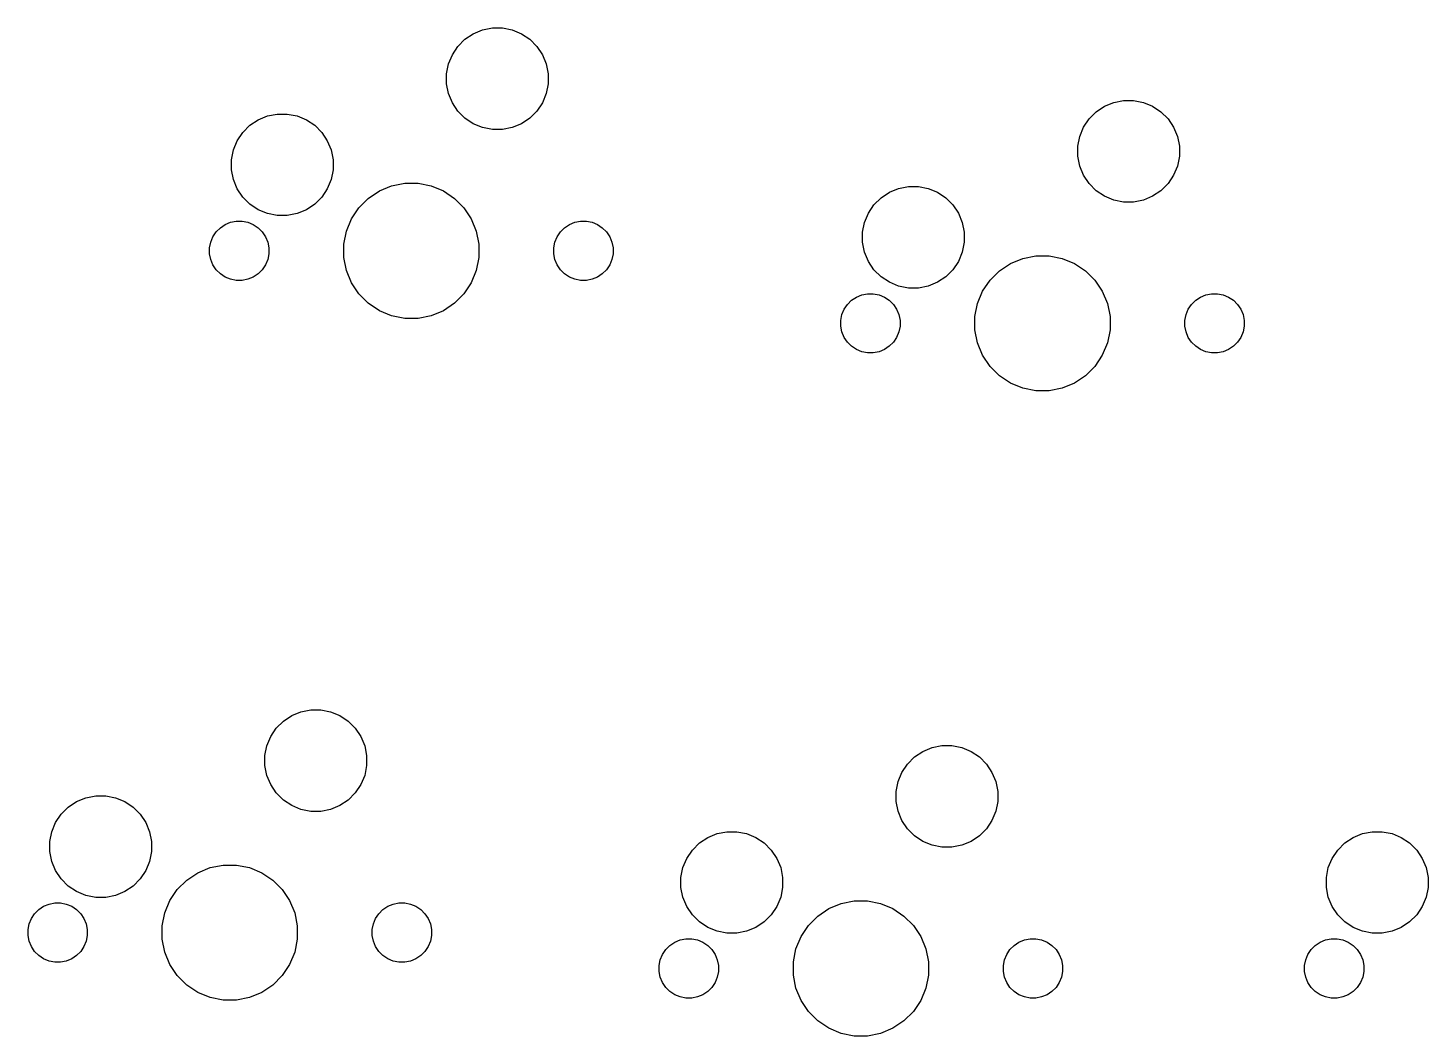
# Model space of a CAD drawing. Extents: x 25 to 359, y 20 to 134.
# Drawn here: x 272.68 to 314.01, y 96.4 to 126.17 of the extents above; entities that cross this region are included whole.
import ezdxf

# ---------------------------------------------------------------- set-up
doc = ezdxf.new("R2010")
doc.units = 0
doc.layers.add('BLACK', color=7, linetype='CONTINUOUS')

msp = doc.modelspace()

# ---------------------------------------------------------------- linework, layer by layer
at = {"layer": 'BLACK', "linetype": 'CONTINUOUS'}
for p, q in [((285.826, 125.997), (286.099, 126.11)), ((286.099, 126.11), (286.389, 126.167)), ((286.389, 126.167), (286.684, 126.167)), ((286.684, 126.167), (286.974, 126.11)), ((286.974, 126.11), (287.247, 125.997)), ((285.371, 125.624), (285.58, 125.833)), ((285.58, 125.833), (285.826, 125.997)), ((287.247, 125.997), (287.493, 125.833)), ((287.493, 125.833), (287.702, 125.624)), ((285.094, 125.105), (285.207, 125.378)), ((285.207, 125.378), (285.371, 125.624)), ((287.702, 125.624), (287.866, 125.378)), ((287.866, 125.378), (287.979, 125.105)), ((285.036, 124.815), (285.094, 125.105)), ((285.036, 124.52), (285.036, 124.815)), ((287.979, 125.105), (288.036, 124.815)), ((288.036, 124.815), (288.036, 124.52)), ((285.094, 124.23), (285.036, 124.52)), ((288.036, 124.52), (287.979, 124.23)), ((285.207, 123.957), (285.094, 124.23)), ((287.979, 124.23), (287.866, 123.957)), ((304.729, 123.97), (305.019, 124.027)), ((305.019, 124.027), (305.314, 124.027)), ((305.314, 124.027), (305.604, 123.97)), ((279.476, 123.457), (279.749, 123.57)), ((279.749, 123.57), (280.039, 123.627)), ((280.039, 123.627), (280.334, 123.627)), ((280.334, 123.627), (280.624, 123.57)), ((280.624, 123.57), (280.897, 123.457)), ((285.371, 123.711), (285.207, 123.957)), ((285.58, 123.502), (285.371, 123.711)), ((287.702, 123.711), (287.493, 123.502)), ((287.866, 123.957), (287.702, 123.711)), ((304.001, 123.484), (304.21, 123.693)), ((304.21, 123.693), (304.456, 123.857)), ((304.456, 123.857), (304.729, 123.97)), ((305.604, 123.97), (305.877, 123.857)), ((305.877, 123.857), (306.123, 123.693)), ((306.123, 123.693), (306.332, 123.484)), ((279.021, 123.084), (279.23, 123.293)), ((279.23, 123.293), (279.476, 123.457)), ((280.897, 123.457), (281.143, 123.293)), ((281.143, 123.293), (281.352, 123.084)), ((285.826, 123.338), (285.58, 123.502)), ((286.099, 123.225), (285.826, 123.338)), ((286.389, 123.167), (286.099, 123.225)), ((286.684, 123.167), (286.389, 123.167)), ((286.974, 123.225), (286.684, 123.167)), ((287.247, 123.338), (286.974, 123.225)), ((287.493, 123.502), (287.247, 123.338)), ((303.724, 122.965), (303.837, 123.238)), ((303.837, 123.238), (304.001, 123.484)), ((306.332, 123.484), (306.496, 123.238)), ((306.496, 123.238), (306.609, 122.965)), ((278.744, 122.565), (278.857, 122.838)), ((278.857, 122.838), (279.021, 123.084)), ((281.352, 123.084), (281.516, 122.838)), ((281.516, 122.838), (281.629, 122.565)), ((303.666, 122.675), (303.724, 122.965)), ((306.609, 122.965), (306.666, 122.675)), ((278.686, 122.275), (278.744, 122.565)), ((281.629, 122.565), (281.686, 122.275)), ((303.666, 122.38), (303.666, 122.675)), ((303.724, 122.09), (303.666, 122.38)), ((306.666, 122.38), (306.609, 122.09)), ((306.666, 122.675), (306.666, 122.38)), ((278.686, 121.98), (278.686, 122.275)), ((278.744, 121.69), (278.686, 121.98)), ((281.686, 121.98), (281.629, 121.69)), ((281.686, 122.275), (281.686, 121.98)), ((303.837, 121.817), (303.724, 122.09)), ((306.609, 122.09), (306.496, 121.817)), ((278.857, 121.417), (278.744, 121.69)), ((281.629, 121.69), (281.516, 121.417)), ((283.052, 121.354), (283.415, 121.505)), ((283.415, 121.505), (283.8, 121.581)), ((283.8, 121.581), (284.193, 121.581)), ((284.193, 121.581), (284.578, 121.505)), ((284.578, 121.505), (284.941, 121.354)), ((304.001, 121.571), (303.837, 121.817)), ((304.21, 121.362), (304.001, 121.571)), ((306.332, 121.571), (306.123, 121.362)), ((306.496, 121.817), (306.332, 121.571)), ((279.021, 121.171), (278.857, 121.417)), ((279.23, 120.962), (279.021, 121.171)), ((281.352, 121.171), (281.143, 120.962)), ((281.516, 121.417), (281.352, 121.171)), ((282.448, 120.858), (282.725, 121.136)), ((282.725, 121.136), (283.052, 121.354)), ((284.941, 121.354), (285.268, 121.136)), ((285.268, 121.136), (285.545, 120.858)), ((297.651, 120.944), (297.86, 121.153)), ((297.86, 121.153), (298.106, 121.317)), ((298.106, 121.317), (298.379, 121.43)), ((298.379, 121.43), (298.669, 121.487)), ((298.669, 121.487), (298.964, 121.487)), ((298.964, 121.487), (299.254, 121.43)), ((299.254, 121.43), (299.527, 121.317)), ((299.527, 121.317), (299.773, 121.153)), ((299.773, 121.153), (299.982, 120.944)), ((304.456, 121.198), (304.21, 121.362)), ((304.729, 121.085), (304.456, 121.198)), ((305.019, 121.027), (304.729, 121.085)), ((305.604, 121.085), (305.314, 121.027)), ((305.877, 121.198), (305.604, 121.085)), ((306.123, 121.362), (305.877, 121.198)), ((279.476, 120.798), (279.23, 120.962)), ((279.749, 120.685), (279.476, 120.798)), ((280.039, 120.627), (279.749, 120.685)), ((280.624, 120.685), (280.334, 120.627)), ((280.897, 120.798), (280.624, 120.685)), ((281.143, 120.962), (280.897, 120.798)), ((282.23, 120.532), (282.448, 120.858)), ((285.545, 120.858), (285.763, 120.532)), ((297.374, 120.425), (297.487, 120.698)), ((297.487, 120.698), (297.651, 120.944)), ((299.982, 120.944), (300.146, 120.698)), ((300.146, 120.698), (300.259, 120.425)), ((305.314, 121.027), (305.019, 121.027)), ((278.237, 120.145), (278.359, 120.267)), ((278.359, 120.267), (278.502, 120.363)), ((278.502, 120.363), (278.661, 120.429)), ((278.661, 120.429), (278.83, 120.462)), ((278.83, 120.462), (279.003, 120.462)), ((279.003, 120.462), (279.172, 120.429)), ((279.172, 120.429), (279.331, 120.363)), ((279.331, 120.363), (279.474, 120.267)), ((279.474, 120.267), (279.596, 120.145)), ((280.334, 120.627), (280.039, 120.627)), ((282.079, 120.169), (282.23, 120.532)), ((285.763, 120.532), (285.914, 120.169)), ((288.397, 120.145), (288.519, 120.267)), ((288.519, 120.267), (288.662, 120.363)), ((288.662, 120.363), (288.821, 120.429)), ((288.821, 120.429), (288.99, 120.462)), ((288.99, 120.462), (289.163, 120.462)), ((289.163, 120.462), (289.332, 120.429)), ((289.332, 120.429), (289.491, 120.363)), ((289.491, 120.363), (289.634, 120.267)), ((289.634, 120.267), (289.756, 120.145)), ((297.316, 120.135), (297.374, 120.425)), ((300.259, 120.425), (300.316, 120.135)), ((278.041, 119.674), (278.075, 119.843)), ((278.075, 119.843), (278.141, 120.002)), ((278.141, 120.002), (278.237, 120.145)), ((279.596, 120.145), (279.692, 120.002)), ((279.692, 120.002), (279.758, 119.843)), ((279.758, 119.843), (279.791, 119.674)), ((282.003, 119.784), (282.079, 120.169)), ((285.914, 120.169), (285.99, 119.784)), ((288.201, 119.674), (288.235, 119.843)), ((288.235, 119.843), (288.301, 120.002)), ((288.301, 120.002), (288.397, 120.145)), ((289.756, 120.145), (289.852, 120.002)), ((289.852, 120.002), (289.918, 119.843)), ((289.918, 119.843), (289.951, 119.674)), ((297.316, 119.84), (297.316, 120.135)), ((300.316, 120.135), (300.316, 119.84)), ((278.041, 119.501), (278.041, 119.674)), ((278.075, 119.332), (278.041, 119.501)), ((279.791, 119.501), (279.758, 119.332)), ((279.791, 119.674), (279.791, 119.501)), ((282.003, 119.391), (282.003, 119.784)), ((285.99, 119.784), (285.99, 119.391)), ((288.201, 119.501), (288.201, 119.674)), ((288.235, 119.332), (288.201, 119.501)), ((289.951, 119.501), (289.918, 119.332)), ((289.951, 119.674), (289.951, 119.501)), ((297.374, 119.55), (297.316, 119.84)), ((297.487, 119.277), (297.374, 119.55)), ((300.259, 119.55), (300.146, 119.277)), ((300.316, 119.84), (300.259, 119.55)), ((302.045, 119.365), (302.43, 119.441)), ((302.43, 119.441), (302.823, 119.441)), ((302.823, 119.441), (303.208, 119.365)), ((278.141, 119.173), (278.075, 119.332)), ((278.237, 119.03), (278.141, 119.173)), ((278.359, 118.908), (278.237, 119.03)), ((279.596, 119.03), (279.474, 118.908)), ((279.692, 119.173), (279.596, 119.03)), ((279.758, 119.332), (279.692, 119.173)), ((282.079, 119.006), (282.003, 119.391)), ((285.99, 119.391), (285.914, 119.006)), ((288.301, 119.173), (288.235, 119.332)), ((288.397, 119.03), (288.301, 119.173)), ((288.519, 118.908), (288.397, 119.03)), ((289.756, 119.03), (289.634, 118.908)), ((289.852, 119.173), (289.756, 119.03)), ((289.918, 119.332), (289.852, 119.173)), ((297.651, 119.031), (297.487, 119.277)), ((297.86, 118.822), (297.651, 119.031)), ((299.982, 119.031), (299.773, 118.822)), ((300.146, 119.277), (299.982, 119.031)), ((301.355, 118.996), (301.682, 119.214)), ((301.682, 119.214), (302.045, 119.365)), ((303.208, 119.365), (303.571, 119.214)), ((303.571, 119.214), (303.898, 118.996)), ((278.502, 118.812), (278.359, 118.908)), ((278.661, 118.746), (278.502, 118.812)), ((278.83, 118.712), (278.661, 118.746)), ((279.003, 118.712), (278.83, 118.712)), ((279.172, 118.746), (279.003, 118.712)), ((279.331, 118.812), (279.172, 118.746)), ((279.474, 118.908), (279.331, 118.812)), ((282.23, 118.643), (282.079, 119.006)), ((282.448, 118.316), (282.23, 118.643)), ((285.763, 118.643), (285.545, 118.316)), ((285.914, 119.006), (285.763, 118.643)), ((288.662, 118.812), (288.519, 118.908)), ((288.821, 118.746), (288.662, 118.812)), ((288.99, 118.712), (288.821, 118.746)), ((289.163, 118.712), (288.99, 118.712)), ((289.332, 118.746), (289.163, 118.712)), ((289.491, 118.812), (289.332, 118.746)), ((289.634, 118.908), (289.491, 118.812)), ((298.106, 118.658), (297.86, 118.822)), ((298.379, 118.545), (298.106, 118.658)), ((299.527, 118.658), (299.254, 118.545)), ((299.773, 118.822), (299.527, 118.658)), ((300.86, 118.392), (301.078, 118.718)), ((301.078, 118.718), (301.355, 118.996)), ((303.898, 118.996), (304.175, 118.718)), ((304.175, 118.718), (304.393, 118.392)), ((282.725, 118.039), (282.448, 118.316)), ((285.545, 118.316), (285.268, 118.039)), ((296.989, 118.127), (297.132, 118.223)), ((297.132, 118.223), (297.291, 118.289)), ((297.291, 118.289), (297.46, 118.322)), ((297.46, 118.322), (297.633, 118.322)), ((297.633, 118.322), (297.802, 118.289)), ((297.802, 118.289), (297.961, 118.223)), ((297.961, 118.223), (298.104, 118.127)), ((298.669, 118.487), (298.379, 118.545)), ((298.964, 118.487), (298.669, 118.487)), ((299.254, 118.545), (298.964, 118.487)), ((300.709, 118.029), (300.86, 118.392)), ((304.393, 118.392), (304.544, 118.029)), ((307.149, 118.127), (307.292, 118.223)), ((307.292, 118.223), (307.451, 118.289)), ((307.451, 118.289), (307.62, 118.322)), ((307.62, 118.322), (307.793, 118.322)), ((307.793, 118.322), (307.962, 118.289)), ((307.962, 118.289), (308.121, 118.223)), ((308.121, 118.223), (308.264, 118.127)), ((283.052, 117.82), (282.725, 118.039)), ((283.415, 117.67), (283.052, 117.82)), ((284.941, 117.82), (284.578, 117.67)), ((285.268, 118.039), (284.941, 117.82)), ((296.705, 117.703), (296.771, 117.862)), ((296.771, 117.862), (296.867, 118.005)), ((296.867, 118.005), (296.989, 118.127)), ((298.104, 118.127), (298.226, 118.005)), ((298.226, 118.005), (298.322, 117.862)), ((298.322, 117.862), (298.388, 117.703)), ((300.633, 117.644), (300.709, 118.029)), ((304.544, 118.029), (304.62, 117.644)), ((306.865, 117.703), (306.931, 117.862)), ((306.931, 117.862), (307.027, 118.005)), ((307.027, 118.005), (307.149, 118.127)), ((308.264, 118.127), (308.386, 118.005)), ((308.386, 118.005), (308.482, 117.862)), ((308.482, 117.862), (308.548, 117.703)), ((283.8, 117.594), (283.415, 117.67)), ((284.193, 117.594), (283.8, 117.594)), ((284.578, 117.67), (284.193, 117.594)), ((296.671, 117.534), (296.705, 117.703)), ((296.671, 117.361), (296.671, 117.534)), ((298.388, 117.703), (298.421, 117.534)), ((298.421, 117.534), (298.421, 117.361)), ((300.633, 117.251), (300.633, 117.644)), ((304.62, 117.644), (304.62, 117.251)), ((306.831, 117.534), (306.865, 117.703)), ((306.831, 117.361), (306.831, 117.534)), ((308.548, 117.703), (308.581, 117.534)), ((308.581, 117.534), (308.581, 117.361)), ((296.705, 117.192), (296.671, 117.361)), ((296.771, 117.033), (296.705, 117.192)), ((296.867, 116.89), (296.771, 117.033)), ((298.322, 117.033), (298.226, 116.89)), ((298.388, 117.192), (298.322, 117.033)), ((298.421, 117.361), (298.388, 117.192)), ((300.709, 116.866), (300.633, 117.251)), ((304.62, 117.251), (304.544, 116.866)), ((306.865, 117.192), (306.831, 117.361)), ((306.931, 117.033), (306.865, 117.192)), ((307.027, 116.89), (306.931, 117.033)), ((308.482, 117.033), (308.386, 116.89)), ((308.548, 117.192), (308.482, 117.033)), ((308.581, 117.361), (308.548, 117.192)), ((296.989, 116.768), (296.867, 116.89)), ((297.132, 116.672), (296.989, 116.768)), ((297.291, 116.606), (297.132, 116.672)), ((297.46, 116.572), (297.291, 116.606)), ((297.633, 116.572), (297.46, 116.572)), ((297.802, 116.606), (297.633, 116.572)), ((297.961, 116.672), (297.802, 116.606)), ((298.104, 116.768), (297.961, 116.672)), ((298.226, 116.89), (298.104, 116.768)), ((300.86, 116.503), (300.709, 116.866)), ((304.544, 116.866), (304.393, 116.503)), ((307.149, 116.768), (307.027, 116.89)), ((307.292, 116.672), (307.149, 116.768)), ((307.451, 116.606), (307.292, 116.672)), ((307.62, 116.572), (307.451, 116.606)), ((307.793, 116.572), (307.62, 116.572)), ((307.962, 116.606), (307.793, 116.572)), ((308.121, 116.672), (307.962, 116.606)), ((308.264, 116.768), (308.121, 116.672)), ((308.386, 116.89), (308.264, 116.768)), ((301.078, 116.176), (300.86, 116.503)), ((301.355, 115.899), (301.078, 116.176)), ((304.175, 116.176), (303.898, 115.899)), ((304.393, 116.503), (304.175, 116.176)), ((301.682, 115.68), (301.355, 115.899)), ((303.898, 115.899), (303.571, 115.68)), ((302.045, 115.53), (301.682, 115.68)), ((302.43, 115.453), (302.045, 115.53)), ((302.823, 115.453), (302.43, 115.453)), ((303.208, 115.53), (302.823, 115.453)), ((303.571, 115.68), (303.208, 115.53)), ((280.22, 105.703), (280.466, 105.867)), ((280.466, 105.867), (280.739, 105.98)), ((280.739, 105.98), (281.029, 106.037)), ((281.029, 106.037), (281.324, 106.037)), ((281.324, 106.037), (281.614, 105.98)), ((281.614, 105.98), (281.887, 105.867)), ((281.887, 105.867), (282.133, 105.703)), ((279.847, 105.248), (280.011, 105.494)), ((280.011, 105.494), (280.22, 105.703)), ((282.133, 105.703), (282.342, 105.494)), ((282.342, 105.494), (282.506, 105.248)), ((279.676, 104.685), (279.734, 104.975)), ((279.734, 104.975), (279.847, 105.248)), ((282.506, 105.248), (282.619, 104.975)), ((282.619, 104.975), (282.676, 104.685)), ((299.369, 104.92), (299.659, 104.977)), ((299.659, 104.977), (299.954, 104.977)), ((299.954, 104.977), (300.244, 104.92)), ((279.676, 104.39), (279.676, 104.685)), ((282.676, 104.685), (282.676, 104.39)), ((298.641, 104.434), (298.85, 104.643)), ((298.85, 104.643), (299.096, 104.807)), ((299.096, 104.807), (299.369, 104.92)), ((300.244, 104.92), (300.517, 104.807)), ((300.517, 104.807), (300.763, 104.643)), ((300.763, 104.643), (300.972, 104.434)), ((279.734, 104.1), (279.676, 104.39)), ((282.676, 104.39), (282.619, 104.1)), ((298.364, 103.915), (298.477, 104.188)), ((298.477, 104.188), (298.641, 104.434)), ((300.972, 104.434), (301.136, 104.188)), ((301.136, 104.188), (301.249, 103.915)), ((279.847, 103.827), (279.734, 104.1)), ((280.011, 103.581), (279.847, 103.827)), ((282.506, 103.827), (282.342, 103.581)), ((282.619, 104.1), (282.506, 103.827)), ((298.306, 103.625), (298.364, 103.915)), ((301.249, 103.915), (301.306, 103.625)), ((273.87, 103.163), (274.116, 103.327)), ((274.116, 103.327), (274.389, 103.44)), ((274.389, 103.44), (274.679, 103.497)), ((274.679, 103.497), (274.974, 103.497)), ((274.974, 103.497), (275.264, 103.44)), ((275.264, 103.44), (275.537, 103.327)), ((275.537, 103.327), (275.783, 103.163)), ((280.22, 103.372), (280.011, 103.581)), ((280.466, 103.208), (280.22, 103.372)), ((282.133, 103.372), (281.887, 103.208)), ((282.342, 103.581), (282.133, 103.372)), ((298.306, 103.33), (298.306, 103.625)), ((298.364, 103.04), (298.306, 103.33)), ((301.306, 103.33), (301.249, 103.04)), ((301.306, 103.625), (301.306, 103.33)), ((273.497, 102.708), (273.661, 102.954)), ((273.661, 102.954), (273.87, 103.163)), ((275.783, 103.163), (275.992, 102.954)), ((275.992, 102.954), (276.156, 102.708)), ((280.739, 103.095), (280.466, 103.208)), ((281.029, 103.037), (280.739, 103.095)), ((281.324, 103.037), (281.029, 103.037)), ((281.614, 103.095), (281.324, 103.037)), ((281.887, 103.208), (281.614, 103.095)), ((298.477, 102.767), (298.364, 103.04)), ((301.249, 103.04), (301.136, 102.767)), ((273.384, 102.435), (273.497, 102.708)), ((276.156, 102.708), (276.269, 102.435)), ((298.641, 102.521), (298.477, 102.767)), ((298.85, 102.312), (298.641, 102.521)), ((300.972, 102.521), (300.763, 102.312)), ((301.136, 102.767), (300.972, 102.521)), ((273.326, 102.145), (273.384, 102.435)), ((273.326, 101.85), (273.326, 102.145)), ((276.269, 102.435), (276.326, 102.145)), ((276.326, 102.145), (276.326, 101.85)), ((292.291, 101.894), (292.5, 102.103)), ((292.5, 102.103), (292.746, 102.267)), ((292.746, 102.267), (293.019, 102.38)), ((293.019, 102.38), (293.309, 102.437)), ((293.309, 102.437), (293.604, 102.437)), ((293.604, 102.437), (293.894, 102.38)), ((293.894, 102.38), (294.167, 102.267)), ((294.167, 102.267), (294.413, 102.103)), ((294.413, 102.103), (294.622, 101.894)), ((299.096, 102.148), (298.85, 102.312)), ((299.369, 102.035), (299.096, 102.148)), ((300.517, 102.148), (300.244, 102.035)), ((300.763, 102.312), (300.517, 102.148)), ((311.341, 101.894), (311.55, 102.103)), ((311.55, 102.103), (311.796, 102.267)), ((311.796, 102.267), (312.069, 102.38)), ((312.069, 102.38), (312.359, 102.437)), ((312.359, 102.437), (312.654, 102.437)), ((312.654, 102.437), (312.944, 102.38)), ((312.944, 102.38), (313.217, 102.267)), ((313.217, 102.267), (313.463, 102.103)), ((313.463, 102.103), (313.672, 101.894)), ((273.384, 101.56), (273.326, 101.85)), ((276.326, 101.85), (276.269, 101.56)), ((292.127, 101.648), (292.291, 101.894)), ((294.622, 101.894), (294.786, 101.648)), ((299.659, 101.977), (299.369, 102.035)), ((299.954, 101.977), (299.659, 101.977)), ((300.244, 102.035), (299.954, 101.977)), ((311.177, 101.648), (311.341, 101.894)), ((313.672, 101.894), (313.836, 101.648)), ((273.497, 101.287), (273.384, 101.56)), ((273.661, 101.041), (273.497, 101.287)), ((276.156, 101.287), (275.992, 101.041)), ((276.269, 101.56), (276.156, 101.287)), ((277.692, 101.224), (278.055, 101.375)), ((278.055, 101.375), (278.44, 101.451)), ((278.44, 101.451), (278.833, 101.451)), ((278.833, 101.451), (279.218, 101.375)), ((279.218, 101.375), (279.581, 101.224)), ((291.956, 101.085), (292.014, 101.375)), ((292.014, 101.375), (292.127, 101.648)), ((294.786, 101.648), (294.899, 101.375)), ((294.899, 101.375), (294.956, 101.085)), ((311.006, 101.085), (311.064, 101.375)), ((311.064, 101.375), (311.177, 101.648)), ((313.836, 101.648), (313.949, 101.375)), ((313.949, 101.375), (314.006, 101.085)), ((273.87, 100.832), (273.661, 101.041)), ((275.992, 101.041), (275.783, 100.832)), ((277.088, 100.728), (277.365, 101.006)), ((277.365, 101.006), (277.692, 101.224)), ((279.581, 101.224), (279.908, 101.006)), ((279.908, 101.006), (280.185, 100.728)), ((291.956, 100.79), (291.956, 101.085)), ((294.956, 101.085), (294.956, 100.79)), ((311.006, 100.79), (311.006, 101.085)), ((314.006, 101.085), (314.006, 100.79)), ((274.116, 100.668), (273.87, 100.832)), ((274.389, 100.555), (274.116, 100.668)), ((274.679, 100.497), (274.389, 100.555)), ((274.974, 100.497), (274.679, 100.497)), ((275.264, 100.555), (274.974, 100.497)), ((275.537, 100.668), (275.264, 100.555)), ((275.783, 100.832), (275.537, 100.668)), ((276.87, 100.402), (277.088, 100.728)), ((280.185, 100.728), (280.403, 100.402)), ((292.014, 100.5), (291.956, 100.79)), ((292.127, 100.227), (292.014, 100.5)), ((294.899, 100.5), (294.786, 100.227)), ((294.956, 100.79), (294.899, 100.5)), ((311.064, 100.5), (311.006, 100.79)), ((311.177, 100.227), (311.064, 100.5)), ((313.949, 100.5), (313.836, 100.227)), ((314.006, 100.79), (313.949, 100.5)), ((272.781, 99.8719), (272.877, 100.015)), ((272.877, 100.015), (272.999, 100.137)), ((272.999, 100.137), (273.142, 100.233)), ((273.142, 100.233), (273.301, 100.299)), ((273.301, 100.299), (273.47, 100.332)), ((273.47, 100.332), (273.643, 100.332)), ((273.643, 100.332), (273.812, 100.299)), ((273.812, 100.299), (273.971, 100.233)), ((273.971, 100.233), (274.114, 100.137)), ((274.114, 100.137), (274.236, 100.015)), ((274.236, 100.015), (274.332, 99.8719)), ((276.643, 99.6538), (276.719, 100.039)), ((276.719, 100.039), (276.87, 100.402)), ((280.403, 100.402), (280.554, 100.039)), ((280.554, 100.039), (280.63, 99.6538)), ((282.941, 99.8719), (283.037, 100.015)), ((283.037, 100.015), (283.159, 100.137)), ((283.159, 100.137), (283.302, 100.233)), ((283.302, 100.233), (283.461, 100.299)), ((283.461, 100.299), (283.63, 100.332)), ((283.63, 100.332), (283.803, 100.332)), ((283.803, 100.332), (283.972, 100.299)), ((283.972, 100.299), (284.131, 100.233)), ((284.131, 100.233), (284.274, 100.137)), ((284.274, 100.137), (284.396, 100.015)), ((284.396, 100.015), (284.492, 99.8719)), ((292.291, 99.9812), (292.127, 100.227)), ((294.786, 100.227), (294.622, 99.9812)), ((295.995, 99.9462), (296.322, 100.164)), ((296.322, 100.164), (296.685, 100.315)), ((296.685, 100.315), (297.07, 100.391)), ((297.07, 100.391), (297.463, 100.391)), ((297.463, 100.391), (297.848, 100.315)), ((297.848, 100.315), (298.211, 100.164)), ((298.211, 100.164), (298.538, 99.9462)), ((311.341, 99.9812), (311.177, 100.227)), ((313.836, 100.227), (313.672, 99.9812)), ((272.681, 99.5436), (272.715, 99.7126)), ((272.715, 99.7126), (272.781, 99.8719)), ((274.332, 99.8719), (274.398, 99.7126)), ((274.398, 99.7126), (274.431, 99.5436)), ((276.643, 99.261), (276.643, 99.6538)), ((280.63, 99.6538), (280.63, 99.261)), ((282.841, 99.5436), (282.875, 99.7126)), ((282.875, 99.7126), (282.941, 99.8719)), ((284.492, 99.8719), (284.558, 99.7126)), ((284.558, 99.7126), (284.591, 99.5436)), ((292.5, 99.7723), (292.291, 99.9812)), ((292.746, 99.6081), (292.5, 99.7723)), ((293.019, 99.495), (292.746, 99.6081)), ((294.167, 99.6081), (293.894, 99.495)), ((294.413, 99.7723), (294.167, 99.6081)), ((294.622, 99.9812), (294.413, 99.7723)), ((295.5, 99.3419), (295.718, 99.6684)), ((295.718, 99.6684), (295.995, 99.9462)), ((298.538, 99.9462), (298.815, 99.6684)), ((298.815, 99.6684), (299.033, 99.3419)), ((311.55, 99.7723), (311.341, 99.9812)), ((311.796, 99.6081), (311.55, 99.7723)), ((312.069, 99.495), (311.796, 99.6081)), ((313.217, 99.6081), (312.944, 99.495)), ((313.463, 99.7723), (313.217, 99.6081)), ((313.672, 99.9812), (313.463, 99.7723)), ((272.681, 99.3712), (272.681, 99.5436)), ((272.715, 99.2022), (272.681, 99.3712)), ((272.781, 99.0429), (272.715, 99.2022)), ((274.398, 99.2022), (274.332, 99.0429)), ((274.431, 99.3712), (274.398, 99.2022)), ((274.431, 99.5436), (274.431, 99.3712)), ((276.719, 98.8758), (276.643, 99.261)), ((280.63, 99.261), (280.554, 98.8758)), ((282.841, 99.3712), (282.841, 99.5436)), ((282.875, 99.2022), (282.841, 99.3712)), ((282.941, 99.0429), (282.875, 99.2022)), ((284.558, 99.2022), (284.492, 99.0429)), ((284.591, 99.3712), (284.558, 99.2022)), ((284.591, 99.5436), (284.591, 99.3712)), ((291.772, 99.1728), (291.931, 99.2388)), ((291.931, 99.2388), (292.1, 99.2724)), ((292.1, 99.2724), (292.273, 99.2724)), ((292.273, 99.2724), (292.442, 99.2388)), ((292.442, 99.2388), (292.601, 99.1728)), ((293.309, 99.4374), (293.019, 99.495)), ((293.604, 99.4374), (293.309, 99.4374)), ((293.894, 99.495), (293.604, 99.4374)), ((295.349, 98.979), (295.5, 99.3419)), ((299.033, 99.3419), (299.184, 98.979)), ((301.932, 99.1728), (302.091, 99.2388)), ((302.091, 99.2388), (302.26, 99.2724)), ((302.26, 99.2724), (302.433, 99.2724)), ((302.433, 99.2724), (302.602, 99.2388)), ((302.602, 99.2388), (302.761, 99.1728)), ((310.822, 99.1728), (310.981, 99.2388)), ((310.981, 99.2388), (311.15, 99.2724)), ((311.15, 99.2724), (311.323, 99.2724)), ((311.323, 99.2724), (311.492, 99.2388)), ((311.492, 99.2388), (311.651, 99.1728)), ((312.359, 99.4374), (312.069, 99.495)), ((312.654, 99.4374), (312.359, 99.4374)), ((312.944, 99.495), (312.654, 99.4374)), ((272.877, 98.8996), (272.781, 99.0429)), ((272.999, 98.7777), (272.877, 98.8996)), ((273.142, 98.682), (272.999, 98.7777)), ((274.114, 98.7777), (273.971, 98.682)), ((274.236, 98.8996), (274.114, 98.7777)), ((274.332, 99.0429), (274.236, 98.8996)), ((276.87, 98.5129), (276.719, 98.8758)), ((280.554, 98.8758), (280.403, 98.5129)), ((283.037, 98.8996), (282.941, 99.0429)), ((283.159, 98.7777), (283.037, 98.8996)), ((283.302, 98.682), (283.159, 98.7777)), ((284.274, 98.7777), (284.131, 98.682)), ((284.396, 98.8996), (284.274, 98.7777)), ((284.492, 99.0429), (284.396, 98.8996)), ((291.345, 98.6526), (291.411, 98.8119)), ((291.411, 98.8119), (291.507, 98.9552)), ((291.507, 98.9552), (291.629, 99.0771)), ((291.629, 99.0771), (291.772, 99.1728)), ((292.601, 99.1728), (292.744, 99.0771)), ((292.744, 99.0771), (292.866, 98.9552)), ((292.866, 98.9552), (292.962, 98.8119)), ((292.962, 98.8119), (293.028, 98.6526)), ((295.273, 98.5938), (295.349, 98.979)), ((299.184, 98.979), (299.26, 98.5938)), ((301.505, 98.6526), (301.571, 98.8119)), ((301.571, 98.8119), (301.667, 98.9552)), ((301.667, 98.9552), (301.789, 99.0771)), ((301.789, 99.0771), (301.932, 99.1728)), ((302.761, 99.1728), (302.904, 99.0771)), ((302.904, 99.0771), (303.026, 98.9552)), ((303.026, 98.9552), (303.122, 98.8119)), ((303.122, 98.8119), (303.188, 98.6526)), ((310.395, 98.6526), (310.461, 98.8119)), ((310.461, 98.8119), (310.557, 98.9552)), ((310.557, 98.9552), (310.679, 99.0771)), ((310.679, 99.0771), (310.822, 99.1728)), ((311.651, 99.1728), (311.794, 99.0771)), ((311.794, 99.0771), (311.916, 98.9552)), ((311.916, 98.9552), (312.012, 98.8119)), ((312.012, 98.8119), (312.078, 98.6526)), ((273.301, 98.616), (273.142, 98.682)), ((273.47, 98.5824), (273.301, 98.616)), ((273.643, 98.5824), (273.47, 98.5824)), ((273.812, 98.616), (273.643, 98.5824)), ((273.971, 98.682), (273.812, 98.616)), ((277.088, 98.1864), (276.87, 98.5129)), ((280.403, 98.5129), (280.185, 98.1864)), ((283.461, 98.616), (283.302, 98.682)), ((283.63, 98.5824), (283.461, 98.616)), ((283.803, 98.5824), (283.63, 98.5824)), ((283.972, 98.616), (283.803, 98.5824)), ((284.131, 98.682), (283.972, 98.616)), ((291.311, 98.4836), (291.345, 98.6526)), ((291.311, 98.3112), (291.311, 98.4836)), ((293.028, 98.6526), (293.061, 98.4836)), ((293.061, 98.4836), (293.061, 98.3112)), ((295.273, 98.201), (295.273, 98.5938)), ((299.26, 98.5938), (299.26, 98.201)), ((301.471, 98.4836), (301.505, 98.6526)), ((301.471, 98.3112), (301.471, 98.4836)), ((303.188, 98.6526), (303.221, 98.4836)), ((303.221, 98.4836), (303.221, 98.3112)), ((310.361, 98.4836), (310.395, 98.6526)), ((310.361, 98.3112), (310.361, 98.4836)), ((312.078, 98.6526), (312.111, 98.4836)), ((312.111, 98.4836), (312.111, 98.3112)), ((277.365, 97.9086), (277.088, 98.1864)), ((280.185, 98.1864), (279.908, 97.9086)), ((291.345, 98.1422), (291.311, 98.3112)), ((291.411, 97.9829), (291.345, 98.1422)), ((291.507, 97.8396), (291.411, 97.9829)), ((292.962, 97.9829), (292.866, 97.8396)), ((293.028, 98.1422), (292.962, 97.9829)), ((293.061, 98.3112), (293.028, 98.1422)), ((295.349, 97.8158), (295.273, 98.201)), ((299.26, 98.201), (299.184, 97.8158)), ((301.505, 98.1422), (301.471, 98.3112)), ((301.571, 97.9829), (301.505, 98.1422)), ((301.667, 97.8396), (301.571, 97.9829)), ((303.122, 97.9829), (303.026, 97.8396)), ((303.188, 98.1422), (303.122, 97.9829)), ((303.221, 98.3112), (303.188, 98.1422)), ((310.395, 98.1422), (310.361, 98.3112)), ((310.461, 97.9829), (310.395, 98.1422)), ((310.557, 97.8396), (310.461, 97.9829)), ((312.012, 97.9829), (311.916, 97.8396)), ((312.078, 98.1422), (312.012, 97.9829)), ((312.111, 98.3112), (312.078, 98.1422)), ((277.692, 97.6904), (277.365, 97.9086)), ((278.055, 97.5401), (277.692, 97.6904)), ((278.44, 97.4635), (278.055, 97.5401)), ((279.218, 97.5401), (278.833, 97.4635)), ((279.581, 97.6904), (279.218, 97.5401)), ((279.908, 97.9086), (279.581, 97.6904)), ((291.629, 97.7177), (291.507, 97.8396)), ((291.772, 97.622), (291.629, 97.7177)), ((291.931, 97.556), (291.772, 97.622)), ((292.1, 97.5224), (291.931, 97.556)), ((292.442, 97.556), (292.273, 97.5224)), ((292.601, 97.622), (292.442, 97.556)), ((292.744, 97.7177), (292.601, 97.622)), ((292.866, 97.8396), (292.744, 97.7177)), ((295.5, 97.4529), (295.349, 97.8158)), ((299.184, 97.8158), (299.033, 97.4529)), ((301.789, 97.7177), (301.667, 97.8396)), ((301.932, 97.622), (301.789, 97.7177)), ((302.091, 97.556), (301.932, 97.622)), ((302.26, 97.5224), (302.091, 97.556)), ((302.602, 97.556), (302.433, 97.5224)), ((302.761, 97.622), (302.602, 97.556)), ((302.904, 97.7177), (302.761, 97.622)), ((303.026, 97.8396), (302.904, 97.7177)), ((310.679, 97.7177), (310.557, 97.8396)), ((310.822, 97.622), (310.679, 97.7177)), ((310.981, 97.556), (310.822, 97.622)), ((311.15, 97.5224), (310.981, 97.556)), ((311.492, 97.556), (311.323, 97.5224)), ((311.651, 97.622), (311.492, 97.556)), ((311.794, 97.7177), (311.651, 97.622)), ((311.916, 97.8396), (311.794, 97.7177)), ((278.833, 97.4635), (278.44, 97.4635)), ((292.273, 97.5224), (292.1, 97.5224)), ((295.718, 97.1264), (295.5, 97.4529)), ((295.995, 96.8486), (295.718, 97.1264)), ((298.815, 97.1264), (298.538, 96.8486)), ((299.033, 97.4529), (298.815, 97.1264)), ((302.433, 97.5224), (302.26, 97.5224)), ((311.323, 97.5224), (311.15, 97.5224)), ((296.322, 96.6304), (295.995, 96.8486)), ((298.538, 96.8486), (298.211, 96.6304)), ((296.685, 96.4801), (296.322, 96.6304)), ((297.07, 96.4035), (296.685, 96.4801)), ((297.463, 96.4035), (297.07, 96.4035)), ((297.848, 96.4801), (297.463, 96.4035)), ((298.211, 96.6304), (297.848, 96.4801))]:
    msp.add_line(p, q, dxfattribs=at)

doc.saveas('drawing.dxf')
